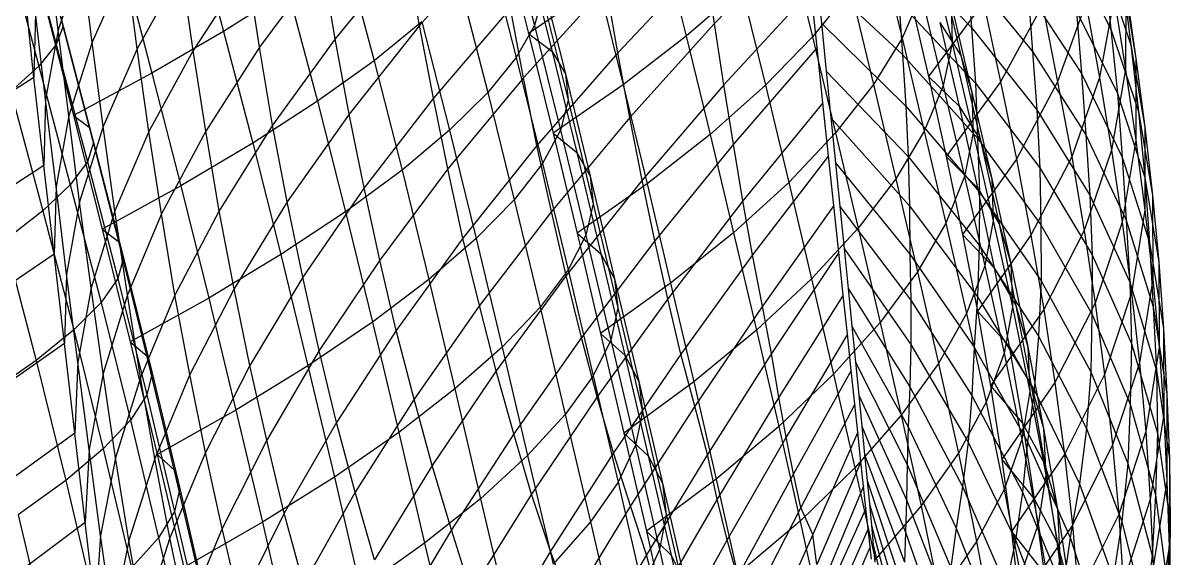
# Model space of a CAD drawing. Extents: x -429 to 429, y -1 to 209.
# Drawn here: x 412.85 to 429.21, y 134.63 to 142.26 of the extents above; entities that cross this region are included whole.
import ezdxf

# ---------------------------------------------------------------- set-up
doc = ezdxf.new("R2010")
doc.units = 0

msp = doc.modelspace()

# ---------------------------------------------------------------- linework, layer by layer
at = {"layer": 'default', "color": 5, "linetype": 'CONTINUOUS'}
for p, q in [((412.981, 143.885, 207.66), (413.421, 142.215, 207.567)), ((415.287, 143.743, 212.218), (415.712, 142.139, 212.136)), ((419.759, 143.721, 219.302), (420.147, 142.226, 219.245)), ((412.878, 143.64, 206.157), (413.325, 141.955, 206.059)), ((419.706, 143.53, 224.948), (420.062, 142.11, 224.909)), ((419.706, 143.53, 224.948), (420.062, 142.11, 224.909)), ((412.625, 143.345, 204.68), (413.076, 141.644, 204.577)), ((421.964, 143.469, 226.519), (422.309, 142.07, 226.488)), ((423.772, 143.433, 228.513), (424.111, 142.063, 228.485)), ((425.067, 143.38, 230.83), (425.388, 142.044, 230.809)), ((425.279, 143.325, 256.268), (426.379, 142.196, 254.457)), ((427.785, 143.323, 250.68), (428.366, 142.174, 248.907)), ((414.266, 143.159, 211.346), (414.688, 141.542, 211.264)), ((417.438, 143.287, 214.216), (417.857, 141.722, 214.139)), ((419.494, 143.281, 217.922), (419.886, 141.768, 217.863)), ((420.038, 143.291, 223.529), (420.397, 141.852, 223.486)), ((425.791, 143.262, 233.37), (426.1, 141.97, 233.352)), ((420.223, 142.992, 222.095), (420.586, 141.533, 222.049)), ((425.932, 143.037, 236.018), (426.225, 141.798, 236.005)), ((426.311, 143.002, 254.418), (427.248, 141.855, 252.603)), ((426.311, 143.002, 254.418), (426.379, 142.196, 254.457)), ((428.262, 143.105, 248.871), (428.651, 141.949, 247.147)), ((428.262, 143.105, 248.871), (428.366, 142.174, 248.907)), ((424.166, 142.955, 258.128), (425.394, 141.812, 256.343)), ((424.166, 142.955, 258.128), (424.238, 142.256, 258.16)), ((428.53, 142.913, 247.115), (428.723, 141.755, 245.457)), ((428.53, 142.913, 247.115), (428.651, 141.949, 247.147)), ((416.632, 142.723, 213.124), (415.712, 142.139, 212.136)), ((416.632, 142.723, 213.124), (417.051, 141.143, 213.046)), ((419.086, 142.797, 216.592), (419.481, 141.267, 216.53)), ((421.062, 142.789, 225.657), (420.062, 142.11, 224.909)), ((421.062, 142.789, 225.657), (421.409, 141.377, 225.625)), ((423.1, 142.758, 227.455), (422.309, 142.07, 226.488)), ((423.1, 142.758, 227.455), (423.44, 141.372, 227.426)), ((424.655, 142.735, 229.624), (424.111, 142.063, 228.485)), ((424.655, 142.735, 229.624), (424.98, 141.382, 229.602)), ((425.66, 142.674, 232.07), (425.388, 142.044, 230.809)), ((425.493, 142.67, 238.661), (425.765, 141.498, 238.655)), ((425.493, 142.67, 238.661), (425.765, 141.498, 238.655)), ((425.66, 142.674, 232.07), (425.972, 141.363, 232.051)), ((427.183, 142.703, 252.562), (427.948, 141.541, 250.76)), ((427.183, 142.703, 252.562), (427.248, 141.855, 252.603)), ((428.582, 142.751, 245.428), (428.575, 141.598, 243.854)), ((428.582, 142.751, 245.428), (428.723, 141.755, 245.457)), ((413.154, 142.568, 210.598), (413.572, 140.938, 210.518)), ((413.154, 142.568, 210.598), (413.572, 140.938, 210.518)), ((420.259, 142.635, 220.661), (420.147, 142.226, 219.245)), ((420.259, 142.635, 220.661), (420.626, 141.158, 220.613)), ((425.342, 142.562, 256.305), (426.433, 141.401, 254.498)), ((425.342, 142.562, 256.305), (425.394, 141.812, 256.343)), ((426.548, 142.552, 239.74), (425.765, 141.498, 238.655)), ((426.086, 142.53, 234.68), (426.1, 141.97, 233.352)), ((426.086, 142.53, 234.68), (426.383, 141.272, 234.665)), ((426.548, 142.552, 239.74), (426.793, 141.422, 239.742)), ((427.389, 142.513, 240.972), (426.793, 141.422, 239.742)), ((427.389, 142.513, 240.972), (427.606, 141.421, 240.982)), ((428.008, 142.542, 242.342), (427.606, 141.421, 240.982)), ((428.008, 142.542, 242.342), (428.205, 141.484, 242.356)), ((428.411, 142.624, 243.83), (428.205, 141.484, 242.356)), ((428.411, 142.624, 243.83), (428.575, 141.598, 243.854)), ((413.364, 142.42, 209.086), (413.421, 142.215, 207.567)), ((413.364, 142.42, 209.086), (413.792, 140.776, 209.001)), ((427.876, 142.427, 250.717), (428.459, 141.255, 248.946)), ((427.876, 142.427, 250.717), (427.948, 141.541, 250.76)), ((413.421, 142.215, 207.567), (413.325, 141.955, 206.059)), ((413.421, 142.215, 207.567), (413.858, 140.556, 207.477)), ((418.538, 142.276, 215.326), (417.857, 141.722, 214.139)), ((418.538, 142.276, 215.326), (418.935, 140.73, 215.262)), ((420.147, 142.226, 219.245), (419.886, 141.768, 217.863)), ((420.147, 142.226, 219.245), (420.517, 140.73, 219.195)), ((424.238, 142.256, 258.16), (425.442, 141.075, 256.38)), ((424.238, 142.256, 258.16), (424.307, 141.574, 258.191)), ((425.927, 142.266, 237.342), (426.225, 141.798, 236.005)), ((425.927, 142.266, 237.342), (426.203, 141.072, 237.333)), ((426.379, 142.196, 254.457), (427.311, 141.019, 252.646)), ((426.379, 142.196, 254.457), (426.433, 141.401, 254.498)), ((428.366, 142.174, 248.907), (428.759, 140.997, 247.184)), ((428.366, 142.174, 248.907), (428.459, 141.255, 248.946)), ((415.712, 142.139, 212.136), (414.688, 141.542, 211.264)), ((415.712, 142.139, 212.136), (416.129, 140.545, 212.057)), ((420.062, 142.11, 224.909), (420.397, 141.852, 223.486)), ((420.062, 142.11, 224.909), (420.41, 140.688, 224.873)), ((420.062, 142.11, 224.909), (420.41, 140.688, 224.873)), ((422.309, 142.07, 226.488), (421.409, 141.377, 225.625)), ((422.309, 142.07, 226.488), (422.65, 140.669, 226.458)), ((424.111, 142.063, 228.485), (423.44, 141.372, 227.426)), ((424.111, 142.063, 228.485), (424.439, 140.693, 228.462)), ((425.388, 142.044, 230.809), (424.98, 141.382, 229.602)), ((425.388, 142.044, 230.809), (425.704, 140.716, 230.789)), ((413.325, 141.955, 206.059), (413.076, 141.644, 204.577)), ((413.325, 141.955, 206.059), (413.768, 140.281, 205.963)), ((420.397, 141.852, 223.486), (420.586, 141.533, 222.049)), ((420.397, 141.852, 223.486), (420.748, 140.411, 223.447)), ((426.1, 141.97, 233.352), (425.972, 141.363, 232.051)), ((426.1, 141.97, 233.352), (426.4, 140.694, 233.336)), ((427.248, 141.855, 252.603), (428.008, 140.666, 250.805)), ((427.248, 141.855, 252.603), (427.311, 141.019, 252.646)), ((428.651, 141.949, 247.147), (428.848, 140.773, 245.49)), ((428.651, 141.949, 247.147), (428.759, 140.997, 247.184)), ((417.857, 141.722, 214.139), (417.051, 141.143, 213.046)), ((417.857, 141.722, 214.139), (418.256, 140.161, 214.073)), ((419.886, 141.768, 217.863), (419.481, 141.267, 216.53)), ((419.886, 141.768, 217.863), (420.259, 140.255, 217.81)), ((425.394, 141.812, 256.343), (426.465, 140.616, 254.543)), ((425.394, 141.812, 256.343), (425.442, 141.075, 256.38)), ((426.225, 141.798, 236.005), (426.383, 141.272, 234.665)), ((426.225, 141.798, 236.005), (426.505, 140.583, 235.994)), ((428.723, 141.755, 245.457), (428.722, 140.587, 243.882)), ((428.723, 141.755, 245.457), (428.848, 140.773, 245.49)), ((413.076, 141.644, 204.577), (412.678, 141.284, 203.14)), ((413.076, 141.644, 204.577), (413.525, 139.953, 204.476)), ((414.688, 141.542, 211.264), (413.572, 140.938, 210.518)), ((414.688, 141.542, 211.264), (415.101, 139.935, 211.186)), ((420.586, 141.533, 222.049), (420.626, 141.158, 220.613)), ((420.586, 141.533, 222.049), (420.94, 140.073, 222.007)), ((424.307, 141.574, 258.191), (425.474, 140.353, 256.42)), ((424.307, 141.574, 258.191), (424.374, 140.909, 258.221)), ((427.948, 141.541, 250.76), (428.528, 140.345, 248.991)), ((427.948, 141.541, 250.76), (428.008, 140.666, 250.805)), ((428.575, 141.598, 243.854), (428.376, 140.444, 242.378)), ((428.575, 141.598, 243.854), (428.722, 140.587, 243.882)), ((421.409, 141.377, 225.625), (420.41, 140.688, 224.873)), ((421.409, 141.377, 225.625), (421.751, 139.963, 225.593)), ((423.44, 141.372, 227.426), (422.65, 140.669, 226.458)), ((423.44, 141.372, 227.426), (423.771, 139.986, 227.401)), ((424.98, 141.382, 229.602), (424.439, 140.693, 228.462)), ((424.98, 141.382, 229.602), (425.298, 140.037, 229.581)), ((425.972, 141.363, 232.051), (425.704, 140.716, 230.789)), ((425.765, 141.498, 238.655), (426.203, 141.072, 237.333)), ((425.765, 141.498, 238.655), (426.019, 140.355, 238.653)), ((425.765, 141.498, 238.655), (426.019, 140.355, 238.653)), ((425.972, 141.363, 232.051), (426.276, 140.069, 232.034)), ((426.793, 141.422, 239.742), (426.019, 140.355, 238.653)), ((426.433, 141.401, 254.498), (427.354, 140.194, 252.692)), ((426.433, 141.401, 254.498), (426.465, 140.616, 254.543)), ((426.793, 141.422, 239.742), (427.018, 140.317, 239.75)), ((427.606, 141.421, 240.982), (427.018, 140.317, 239.75)), ((427.606, 141.421, 240.982), (427.808, 140.35, 240.995)), ((428.205, 141.484, 242.356), (427.808, 140.35, 240.995)), ((428.205, 141.484, 242.356), (428.376, 140.444, 242.378)), ((412.678, 141.284, 203.14), (413.131, 139.578, 203.033)), ((419.481, 141.267, 216.53), (418.935, 140.73, 215.262)), ((419.481, 141.267, 216.53), (419.857, 139.737, 216.476)), ((426.383, 141.272, 234.665), (426.4, 140.694, 233.336)), ((426.383, 141.272, 234.665), (426.667, 140.037, 234.653)), ((428.459, 141.255, 248.946), (428.851, 140.057, 247.224)), ((428.459, 141.255, 248.946), (428.528, 140.345, 248.991)), ((417.051, 141.143, 213.046), (416.129, 140.545, 212.057)), ((417.051, 141.143, 213.046), (417.451, 139.568, 212.977)), ((420.626, 141.158, 220.613), (420.517, 140.73, 219.195)), ((420.626, 141.158, 220.613), (420.984, 139.679, 220.568)), ((425.442, 141.075, 256.38), (426.49, 139.846, 254.589)), ((425.442, 141.075, 256.38), (425.474, 140.353, 256.42)), ((426.203, 141.072, 237.333), (426.505, 140.583, 235.994)), ((426.203, 141.072, 237.333), (426.463, 139.906, 237.329)), ((413.572, 140.938, 210.518), (413.792, 140.776, 209.001)), ((413.572, 140.938, 210.518), (413.98, 139.32, 210.441)), ((413.572, 140.938, 210.518), (413.98, 139.32, 210.441)), ((424.374, 140.909, 258.221), (425.493, 139.649, 256.46)), ((424.374, 140.909, 258.221), (424.439, 140.264, 258.25)), ((427.311, 141.019, 252.646), (428.066, 139.804, 250.851)), ((427.311, 141.019, 252.646), (427.354, 140.194, 252.692)), ((428.759, 140.997, 247.184), (428.958, 139.804, 245.527)), ((428.759, 140.997, 247.184), (428.851, 140.057, 247.224)), ((413.792, 140.776, 209.001), (413.858, 140.556, 207.477)), ((413.792, 140.776, 209.001), (414.21, 139.143, 208.919)), ((418.935, 140.73, 215.262), (418.256, 140.161, 214.073)), ((418.935, 140.73, 215.262), (419.315, 139.184, 215.206)), ((420.517, 140.73, 219.195), (420.259, 140.255, 217.81)), ((420.517, 140.73, 219.195), (420.878, 139.233, 219.148)), ((425.704, 140.716, 230.789), (425.298, 140.037, 229.581)), ((425.704, 140.716, 230.789), (426.011, 139.405, 230.772)), ((428.848, 140.773, 245.49), (428.851, 139.59, 243.915)), ((428.848, 140.773, 245.49), (428.958, 139.804, 245.527)), ((413.858, 140.556, 207.477), (413.768, 140.281, 205.963)), ((413.858, 140.556, 207.477), (414.284, 138.907, 207.39)), ((416.129, 140.545, 212.057), (415.101, 139.935, 211.186)), ((416.129, 140.545, 212.057), (416.529, 138.957, 211.988)), ((420.41, 140.688, 224.873), (420.748, 140.411, 223.447)), ((420.41, 140.688, 224.873), (420.752, 139.26, 224.841)), ((420.41, 140.688, 224.873), (420.752, 139.26, 224.841)), ((422.65, 140.669, 226.458), (421.751, 139.963, 225.593)), ((422.65, 140.669, 226.458), (422.984, 139.268, 226.432)), ((424.439, 140.693, 228.462), (423.771, 139.986, 227.401)), ((424.439, 140.693, 228.462), (424.761, 139.331, 228.44)), ((426.4, 140.694, 233.336), (426.276, 140.069, 232.034)), ((426.4, 140.694, 233.336), (426.687, 139.439, 233.324)), ((426.465, 140.616, 254.543), (427.368, 139.379, 252.745)), ((426.465, 140.616, 254.543), (426.49, 139.846, 254.589)), ((426.505, 140.583, 235.994), (426.667, 140.037, 234.653)), ((426.505, 140.583, 235.994), (426.771, 139.395, 235.988)), ((428.008, 140.666, 250.805), (428.584, 139.447, 249.04)), ((428.008, 140.666, 250.805), (428.066, 139.804, 250.851)), ((428.722, 140.587, 243.882), (428.528, 139.419, 242.406)), ((428.722, 140.587, 243.882), (428.851, 139.59, 243.915)), ((420.748, 140.411, 223.447), (420.94, 140.073, 222.007)), ((420.748, 140.411, 223.447), (421.093, 138.965, 223.411)), ((428.376, 140.444, 242.378), (427.986, 139.299, 241.015)), ((428.376, 140.444, 242.378), (428.528, 139.419, 242.406)), ((413.768, 140.281, 205.963), (413.525, 139.953, 204.476)), ((413.768, 140.281, 205.963), (414.202, 138.615, 205.87)), ((420.259, 140.255, 217.81), (419.857, 139.737, 216.476)), ((420.259, 140.255, 217.81), (420.624, 138.74, 217.762)), ((424.439, 140.264, 258.25), (425.499, 138.964, 256.501)), ((424.439, 140.264, 258.25), (424.502, 139.64, 258.278)), ((425.474, 140.353, 256.42), (426.486, 139.09, 254.639)), ((425.474, 140.353, 256.42), (425.493, 139.649, 256.46)), ((426.019, 140.355, 238.653), (426.463, 139.906, 237.329)), ((426.019, 140.355, 238.653), (426.252, 139.24, 238.657)), ((426.019, 140.355, 238.653), (426.252, 139.24, 238.657)), ((427.018, 140.317, 239.75), (426.252, 139.24, 238.657)), ((427.018, 140.317, 239.75), (427.226, 139.235, 239.761)), ((427.808, 140.35, 240.995), (427.226, 139.235, 239.761)), ((427.808, 140.35, 240.995), (427.986, 139.299, 241.015)), ((428.528, 140.345, 248.991), (428.919, 139.128, 247.272)), ((428.528, 140.345, 248.991), (428.584, 139.447, 249.04)), ((418.256, 140.161, 214.073), (417.451, 139.568, 212.977)), ((418.256, 140.161, 214.073), (418.638, 138.6, 214.015)), ((420.94, 140.073, 222.007), (420.984, 139.679, 220.568)), ((420.94, 140.073, 222.007), (421.288, 138.609, 221.968)), ((426.276, 140.069, 232.034), (426.011, 139.405, 230.772)), ((426.276, 140.069, 232.034), (426.566, 138.796, 232.021)), ((427.354, 140.194, 252.692), (428.099, 138.952, 250.904)), ((427.354, 140.194, 252.692), (427.368, 139.379, 252.745)), ((428.851, 140.057, 247.224), (429.051, 138.846, 245.569)), ((428.851, 140.057, 247.224), (428.919, 139.128, 247.272)), ((413.525, 139.953, 204.476), (413.131, 139.578, 203.033)), ((413.525, 139.953, 204.476), (413.965, 138.272, 204.378)), ((415.101, 139.935, 211.186), (413.98, 139.32, 210.441)), ((415.101, 139.935, 211.186), (415.5, 138.335, 211.115)), ((421.751, 139.963, 225.593), (420.752, 139.26, 224.841)), ((421.751, 139.963, 225.593), (422.087, 138.547, 225.565)), ((423.771, 139.986, 227.401), (422.984, 139.268, 226.432)), ((423.771, 139.986, 227.401), (424.096, 138.608, 227.379)), ((425.298, 140.037, 229.581), (424.761, 139.331, 228.44)), ((425.298, 140.037, 229.581), (425.609, 138.708, 229.563)), ((426.463, 139.906, 237.329), (426.771, 139.395, 235.988)), ((426.463, 139.906, 237.329), (426.701, 138.765, 237.33)), ((426.667, 140.037, 234.653), (426.687, 139.439, 233.324)), ((426.667, 140.037, 234.653), (426.938, 138.828, 234.645)), ((419.857, 139.737, 216.476), (419.315, 139.184, 215.206)), ((419.857, 139.737, 216.476), (420.225, 138.206, 216.425)), ((426.49, 139.846, 254.589), (426.486, 139.09, 254.639)), ((426.49, 139.846, 254.589), (427.371, 138.579, 252.8)), ((428.066, 139.804, 250.851), (428.636, 138.561, 249.09)), ((428.066, 139.804, 250.851), (428.099, 138.952, 250.904)), ((428.958, 139.804, 245.527), (428.963, 138.605, 243.953)), ((428.958, 139.804, 245.527), (429.051, 138.846, 245.569)), ((413.131, 139.578, 203.033), (412.59, 139.158, 201.651)), ((413.131, 139.578, 203.033), (413.575, 137.88, 202.931)), ((417.451, 139.568, 212.977), (416.529, 138.957, 211.988)), ((417.451, 139.568, 212.977), (417.835, 137.993, 212.918)), ((420.984, 139.679, 220.568), (420.878, 139.233, 219.148)), ((420.984, 139.679, 220.568), (421.335, 138.198, 220.527)), ((424.502, 139.64, 258.278), (425.514, 138.305, 256.541)), ((424.502, 139.64, 258.278), (424.562, 139.042, 258.306)), ((425.493, 139.649, 256.46), (426.462, 138.352, 254.692)), ((425.493, 139.649, 256.46), (425.499, 138.964, 256.501)), ((428.851, 139.59, 243.915), (428.66, 138.409, 242.438)), ((428.851, 139.59, 243.915), (428.963, 138.605, 243.953)), ((426.011, 139.405, 230.772), (425.609, 138.708, 229.563)), ((426.011, 139.405, 230.772), (426.305, 138.114, 230.758)), ((426.687, 139.439, 233.324), (426.566, 138.796, 232.021)), ((426.687, 139.439, 233.324), (426.963, 138.21, 233.314)), ((426.771, 139.395, 235.988), (426.938, 138.828, 234.645)), ((426.771, 139.395, 235.988), (427.012, 138.23, 235.987)), ((428.528, 139.419, 242.406), (428.142, 138.264, 241.042)), ((428.528, 139.419, 242.406), (428.66, 138.409, 242.438)), ((428.584, 139.447, 249.04), (428.971, 138.21, 247.325)), ((428.584, 139.447, 249.04), (428.636, 138.561, 249.09)), ((413.98, 139.32, 210.441), (414.21, 139.143, 208.919)), ((413.98, 139.32, 210.441), (414.378, 137.71, 210.369)), ((413.98, 139.32, 210.441), (414.378, 137.71, 210.369)), ((420.878, 139.233, 219.148), (420.624, 138.74, 217.762)), ((420.752, 139.26, 224.841), (421.093, 138.965, 223.411)), ((420.752, 139.26, 224.841), (421.089, 137.831, 224.81)), ((420.752, 139.26, 224.841), (421.089, 137.831, 224.81)), ((420.878, 139.233, 219.148), (421.232, 137.734, 219.105)), ((422.984, 139.268, 226.432), (422.087, 138.547, 225.565)), ((422.984, 139.268, 226.432), (423.312, 137.875, 226.408)), ((424.761, 139.331, 228.44), (424.096, 138.608, 227.379)), ((424.761, 139.331, 228.44), (425.074, 137.987, 228.421)), ((426.252, 139.24, 238.657), (426.701, 138.765, 237.33)), ((426.252, 139.24, 238.657), (426.463, 138.15, 238.666)), ((426.252, 139.24, 238.657), (426.463, 138.15, 238.666)), ((427.226, 139.235, 239.761), (426.463, 138.15, 238.666)), ((427.226, 139.235, 239.761), (427.408, 138.174, 239.779)), ((427.368, 139.379, 252.745), (428.095, 138.111, 250.965)), ((427.368, 139.379, 252.745), (427.371, 138.579, 252.8)), ((427.986, 139.299, 241.015), (427.408, 138.174, 239.779)), ((427.986, 139.299, 241.015), (428.142, 138.264, 241.042)), ((412.59, 139.158, 201.651), (413.037, 137.444, 201.545)), ((414.21, 139.143, 208.919), (414.284, 138.907, 207.39)), ((414.21, 139.143, 208.919), (414.613, 137.516, 208.843)), ((419.315, 139.184, 215.206), (418.638, 138.6, 214.015)), ((419.315, 139.184, 215.206), (419.685, 137.636, 215.154)), ((426.486, 139.09, 254.639), (426.462, 138.352, 254.692)), ((426.486, 139.09, 254.639), (427.336, 137.794, 252.862)), ((428.919, 139.128, 247.272), (429.117, 137.9, 245.62)), ((428.919, 139.128, 247.272), (428.971, 138.21, 247.325)), ((414.284, 138.907, 207.39), (414.202, 138.615, 205.87)), ((414.284, 138.907, 207.39), (414.693, 137.262, 207.309)), ((416.529, 138.957, 211.988), (415.5, 138.335, 211.115)), ((416.529, 138.957, 211.988), (416.914, 137.37, 211.926)), ((421.093, 138.965, 223.411), (421.288, 138.609, 221.968)), ((421.093, 138.965, 223.411), (421.435, 137.52, 223.377)), ((424.562, 139.042, 258.306), (425.515, 137.671, 256.582)), ((424.562, 139.042, 258.306), (424.619, 138.472, 258.332)), ((425.499, 138.964, 256.501), (426.414, 137.635, 254.749)), ((425.499, 138.964, 256.501), (425.514, 138.305, 256.541)), ((428.099, 138.952, 250.904), (428.095, 138.111, 250.965)), ((428.099, 138.952, 250.904), (428.659, 137.686, 249.148)), ((420.624, 138.74, 217.762), (420.225, 138.206, 216.425)), ((420.624, 138.74, 217.762), (420.981, 137.224, 217.717)), ((426.566, 138.796, 232.021), (426.305, 138.114, 230.758)), ((426.566, 138.796, 232.021), (426.846, 137.548, 232.01)), ((426.701, 138.765, 237.33), (427.012, 138.23, 235.987)), ((426.701, 138.765, 237.33), (426.916, 137.647, 237.337)), ((426.938, 138.828, 234.645), (426.963, 138.21, 233.314)), ((426.938, 138.828, 234.645), (427.183, 137.639, 234.643)), ((429.051, 138.846, 245.569), (429.055, 137.633, 243.997)), ((429.051, 138.846, 245.569), (429.117, 137.9, 245.62)), ((414.202, 138.615, 205.87), (413.965, 138.272, 204.378)), ((414.202, 138.615, 205.87), (414.616, 136.954, 205.786)), ((418.638, 138.6, 214.015), (417.835, 137.993, 212.918)), ((418.638, 138.6, 214.015), (419.011, 137.038, 213.962)), ((421.288, 138.609, 221.968), (421.335, 138.198, 220.527)), ((421.288, 138.609, 221.968), (421.635, 137.147, 221.93)), ((424.096, 138.608, 227.379), (423.312, 137.875, 226.408)), ((424.096, 138.608, 227.379), (424.412, 137.248, 227.359)), ((425.609, 138.708, 229.563), (425.074, 137.987, 228.421)), ((425.609, 138.708, 229.563), (425.906, 137.402, 229.549)), ((427.371, 138.579, 252.8), (427.336, 137.794, 252.862)), ((427.371, 138.579, 252.8), (428.08, 137.285, 251.029)), ((428.963, 138.605, 243.953), (428.772, 137.413, 242.477)), ((428.963, 138.605, 243.953), (429.055, 137.633, 243.997)), ((422.087, 138.547, 225.565), (421.089, 137.831, 224.81)), ((422.087, 138.547, 225.565), (422.416, 137.139, 225.539)), ((424.619, 138.472, 258.332), (425.5, 137.067, 256.625)), ((424.619, 138.472, 258.332), (424.672, 137.932, 258.357)), ((428.636, 138.561, 249.09), (429.017, 137.303, 247.379)), ((428.636, 138.561, 249.09), (428.659, 137.686, 249.148)), ((413.965, 138.272, 204.378), (413.575, 137.88, 202.931)), ((413.965, 138.272, 204.378), (414.382, 136.593, 204.29)), ((415.5, 138.335, 211.115), (414.378, 137.71, 210.369)), ((415.5, 138.335, 211.115), (415.887, 136.738, 211.051)), ((425.514, 138.305, 256.541), (426.384, 136.944, 254.803)), ((425.514, 138.305, 256.541), (425.515, 137.671, 256.582)), ((426.462, 138.352, 254.692), (426.414, 137.635, 254.749)), ((426.462, 138.352, 254.692), (427.273, 137.028, 252.93)), ((428.142, 138.264, 241.042), (427.568, 137.131, 239.803)), ((428.142, 138.264, 241.042), (428.276, 137.244, 241.074)), ((428.66, 138.409, 242.438), (428.276, 137.244, 241.074)), ((428.66, 138.409, 242.438), (428.772, 137.413, 242.477)), ((420.225, 138.206, 216.425), (419.685, 137.636, 215.154)), ((420.225, 138.206, 216.425), (420.585, 136.673, 216.378)), ((421.335, 138.198, 220.527), (421.232, 137.734, 219.105)), ((421.335, 138.198, 220.527), (421.686, 136.718, 220.487)), ((426.305, 138.114, 230.758), (425.906, 137.402, 229.549)), ((426.305, 138.114, 230.758), (426.588, 136.849, 230.746)), ((426.463, 138.15, 238.666), (426.916, 137.647, 237.337)), ((426.463, 138.15, 238.666), (426.649, 137.082, 238.681)), ((426.463, 138.15, 238.666), (426.649, 137.082, 238.681)), ((427.408, 138.174, 239.779), (426.649, 137.082, 238.681)), ((426.963, 138.21, 233.314), (426.846, 137.548, 232.01)), ((426.963, 138.21, 233.314), (427.212, 137, 233.312)), ((427.012, 138.23, 235.987), (427.183, 137.639, 234.643)), ((427.012, 138.23, 235.987), (427.231, 137.086, 235.993)), ((427.408, 138.174, 239.779), (427.568, 137.131, 239.803)), ((428.095, 138.111, 250.965), (428.08, 137.285, 251.029)), ((428.095, 138.111, 250.965), (428.641, 136.823, 249.218)), ((428.971, 138.21, 247.325), (429.165, 136.965, 245.676)), ((428.971, 138.21, 247.325), (429.017, 137.303, 247.379)), ((417.835, 137.993, 212.918), (416.914, 137.37, 211.926)), ((417.835, 137.993, 212.918), (418.21, 136.417, 212.863)), ((425.074, 137.987, 228.421), (424.412, 137.248, 227.359)), ((424.672, 137.932, 258.357), (425.477, 136.496, 256.667)), ((424.672, 137.932, 258.357), (424.723, 137.423, 258.38)), ((425.074, 137.987, 228.421), (425.374, 136.666, 228.406)), ((413.575, 137.88, 202.931), (413.037, 137.444, 201.545)), ((413.575, 137.88, 202.931), (413.996, 136.184, 202.839)), ((421.089, 137.831, 224.81), (421.435, 137.52, 223.377)), ((421.089, 137.831, 224.81), (421.42, 136.41, 224.781)), ((421.089, 137.831, 224.81), (421.42, 136.41, 224.781)), ((423.312, 137.875, 226.408), (422.416, 137.139, 225.539)), ((423.312, 137.875, 226.408), (423.63, 136.501, 226.386)), ((427.336, 137.794, 252.862), (427.273, 137.028, 252.93)), ((427.336, 137.794, 252.862), (428.017, 136.476, 251.104)), ((429.117, 137.9, 245.62), (429.12, 136.673, 244.049)), ((429.117, 137.9, 245.62), (429.165, 136.965, 245.676)), ((414.378, 137.71, 210.369), (414.613, 137.516, 208.843)), ((414.378, 137.71, 210.369), (414.765, 136.103, 210.302)), ((414.378, 137.71, 210.369), (414.765, 136.103, 210.302)), ((419.685, 137.636, 215.154), (419.011, 137.038, 213.962)), ((419.685, 137.636, 215.154), (420.048, 136.087, 215.105)), ((421.232, 137.734, 219.105), (420.981, 137.224, 217.717)), ((421.232, 137.734, 219.105), (421.587, 136.238, 219.062)), ((425.515, 137.671, 256.582), (425.5, 137.067, 256.625)), ((425.515, 137.671, 256.582), (426.332, 136.281, 254.86)), ((426.414, 137.635, 254.749), (426.384, 136.944, 254.803)), ((426.414, 137.635, 254.749), (427.177, 136.284, 253.004)), ((426.916, 137.647, 237.337), (427.231, 137.086, 235.993)), ((426.916, 137.647, 237.337), (427.106, 136.55, 237.35)), ((427.183, 137.639, 234.643), (427.212, 137, 233.312)), ((427.183, 137.639, 234.643), (427.406, 136.472, 234.648)), ((428.659, 137.686, 249.148), (428.641, 136.823, 249.218)), ((428.659, 137.686, 249.148), (429.031, 136.409, 247.443)), ((429.055, 137.633, 243.997), (428.864, 136.43, 242.521)), ((429.055, 137.633, 243.997), (429.12, 136.673, 244.049)), ((413.037, 137.444, 201.545), (412.356, 136.97, 200.236)), ((413.037, 137.444, 201.545), (413.46, 135.733, 201.449)), ((414.613, 137.516, 208.843), (414.693, 137.262, 207.309)), ((414.613, 137.516, 208.843), (415.003, 135.89, 208.772)), ((421.435, 137.52, 223.377), (421.635, 137.147, 221.93)), ((421.435, 137.52, 223.377), (421.769, 136.082, 223.345)), ((426.846, 137.548, 232.01), (426.588, 136.849, 230.746)), ((426.846, 137.548, 232.01), (427.098, 136.319, 232.007)), ((416.914, 137.37, 211.926), (415.887, 136.738, 211.051)), ((416.914, 137.37, 211.926), (417.291, 135.781, 211.869)), ((424.723, 137.423, 258.38), (425.461, 135.959, 256.707)), ((424.723, 137.423, 258.38), (424.77, 136.948, 258.402)), ((425.906, 137.402, 229.549), (425.374, 136.666, 228.406)), ((425.906, 137.402, 229.549), (426.191, 136.12, 229.536)), ((428.08, 137.285, 251.029), (428.017, 136.476, 251.104)), ((428.08, 137.285, 251.029), (428.608, 135.976, 249.292)), ((428.772, 137.413, 242.477), (428.389, 136.239, 241.112)), ((428.772, 137.413, 242.477), (428.864, 136.43, 242.521)), ((429.017, 137.303, 247.379), (429.204, 136.042, 245.733)), ((429.017, 137.303, 247.379), (429.031, 136.409, 247.443)), ((414.693, 137.262, 207.309), (414.616, 136.954, 205.786)), ((414.693, 137.262, 207.309), (415.086, 135.619, 207.235)), ((420.981, 137.224, 217.717), (420.585, 136.673, 216.378)), ((420.981, 137.224, 217.717), (421.339, 135.71, 217.671)), ((422.416, 137.139, 225.539), (421.42, 136.41, 224.781)), ((421.635, 137.147, 221.93), (421.686, 136.718, 220.487)), ((421.635, 137.147, 221.93), (421.972, 135.692, 221.896)), ((422.416, 137.139, 225.539), (422.737, 135.753, 225.515)), ((424.412, 137.248, 227.359), (423.63, 136.501, 226.386)), ((424.412, 137.248, 227.359), (424.714, 135.914, 227.342)), ((427.568, 137.131, 239.803), (426.811, 136.034, 238.703)), ((427.568, 137.131, 239.803), (427.704, 136.105, 239.835)), ((428.276, 137.244, 241.074), (427.704, 136.105, 239.835)), ((428.276, 137.244, 241.074), (428.389, 136.239, 241.112)), ((414.616, 136.954, 205.786), (414.382, 136.593, 204.29)), ((414.616, 136.954, 205.786), (415.012, 135.292, 205.708)), ((419.011, 137.038, 213.962), (418.21, 136.417, 212.863)), ((419.011, 137.038, 213.962), (419.377, 135.473, 213.912)), ((424.77, 136.948, 258.402), (425.452, 135.458, 256.745)), ((424.77, 136.948, 258.402), (424.813, 136.507, 258.422)), ((425.5, 137.067, 256.625), (425.477, 136.496, 256.667)), ((425.5, 137.067, 256.625), (426.252, 135.649, 254.921)), ((426.384, 136.944, 254.803), (426.332, 136.281, 254.86)), ((426.384, 136.944, 254.803), (427.107, 135.567, 253.073)), ((426.649, 137.082, 238.681), (427.106, 136.55, 237.35)), ((426.649, 137.082, 238.681), (426.811, 136.034, 238.703)), ((426.649, 137.082, 238.681), (426.811, 136.034, 238.703)), ((427.212, 137, 233.312), (427.098, 136.319, 232.007)), ((427.273, 137.028, 252.93), (427.177, 136.284, 253.004)), ((427.212, 137, 233.312), (427.438, 135.811, 233.316)), ((427.231, 137.086, 235.993), (427.406, 136.472, 234.648)), ((427.231, 137.086, 235.993), (427.426, 135.962, 236.005)), ((427.273, 137.028, 252.93), (427.92, 135.686, 251.188)), ((429.165, 136.965, 245.676), (429.163, 135.725, 244.108)), ((429.165, 136.965, 245.676), (429.204, 136.042, 245.733)), ((426.588, 136.849, 230.746), (426.191, 136.12, 229.536)), ((426.588, 136.849, 230.746), (426.843, 135.603, 230.743)), ((428.641, 136.823, 249.218), (428.608, 135.976, 249.292)), ((428.641, 136.823, 249.218), (429.001, 135.528, 247.52)), ((415.887, 136.738, 211.051), (414.765, 136.103, 210.302)), ((415.887, 136.738, 211.051), (416.265, 135.138, 210.991)), ((420.585, 136.673, 216.378), (420.048, 136.087, 215.105)), ((420.585, 136.673, 216.378), (420.946, 135.142, 216.331)), ((421.686, 136.718, 220.487), (421.587, 136.238, 219.062)), ((421.686, 136.718, 220.487), (422.025, 135.246, 220.45)), ((425.374, 136.666, 228.406), (424.714, 135.914, 227.342)), ((425.374, 136.666, 228.406), (425.661, 135.37, 228.393)), ((429.12, 136.673, 244.049), (428.927, 135.459, 242.575)), ((429.12, 136.673, 244.049), (429.163, 135.725, 244.108)), ((414.382, 136.593, 204.29), (413.996, 136.184, 202.839)), ((414.382, 136.593, 204.29), (414.781, 134.914, 204.209)), ((423.63, 136.501, 226.386), (422.737, 135.753, 225.515)), ((423.63, 136.501, 226.386), (423.934, 135.154, 226.368)), ((424.813, 136.507, 258.422), (425.439, 134.995, 256.78)), ((424.813, 136.507, 258.422), (424.853, 136.102, 258.441)), ((425.477, 136.496, 256.667), (425.461, 135.959, 256.707)), ((425.477, 136.496, 256.667), (426.16, 135.053, 254.983)), ((427.106, 136.55, 237.35), (427.426, 135.962, 236.005)), ((427.106, 136.55, 237.35), (427.273, 135.471, 237.371)), ((427.406, 136.472, 234.648), (427.438, 135.811, 233.316)), ((427.406, 136.472, 234.648), (427.604, 135.323, 234.66)), ((428.017, 136.476, 251.104), (427.92, 135.686, 251.188)), ((428.017, 136.476, 251.104), (428.523, 135.146, 249.38)), ((418.21, 136.417, 212.863), (417.291, 135.781, 211.869)), ((418.21, 136.417, 212.863), (418.578, 134.838, 212.811)), ((421.42, 136.41, 224.781), (421.769, 136.082, 223.345)), ((421.42, 136.41, 224.781), (421.741, 135.011, 224.755)), ((421.42, 136.41, 224.781), (421.741, 135.011, 224.755)), ((427.098, 136.319, 232.007), (426.843, 135.603, 230.743)), ((427.098, 136.319, 232.007), (427.327, 135.111, 232.012)), ((427.177, 136.284, 253.004), (427.107, 135.567, 253.073)), ((427.177, 136.284, 253.004), (427.784, 134.921, 251.28)), ((428.864, 136.43, 242.521), (428.479, 135.248, 241.157)), ((428.864, 136.43, 242.521), (428.927, 135.459, 242.575)), ((429.031, 136.409, 247.443), (429.001, 135.528, 247.52)), ((429.031, 136.409, 247.443), (429.21, 135.131, 245.802)), ((413.996, 136.184, 202.839), (413.46, 135.733, 201.449)), ((413.996, 136.184, 202.839), (414.397, 134.488, 202.756)), ((421.587, 136.238, 219.062), (421.339, 135.71, 217.671)), ((421.587, 136.238, 219.062), (421.929, 134.748, 219.023)), ((426.191, 136.12, 229.536), (425.661, 135.37, 228.393)), ((426.191, 136.12, 229.536), (426.449, 134.86, 229.533)), ((426.332, 136.281, 254.86), (426.252, 135.649, 254.921)), ((426.332, 136.281, 254.86), (427.008, 134.879, 253.148)), ((428.389, 136.239, 241.112), (427.817, 135.094, 239.873)), ((428.389, 136.239, 241.112), (428.479, 135.248, 241.157)), ((414.765, 136.103, 210.302), (415.003, 135.89, 208.772)), ((414.765, 136.103, 210.302), (415.143, 134.493, 210.24)), ((414.765, 136.103, 210.302), (415.143, 134.493, 210.24)), ((420.048, 136.087, 215.105), (419.377, 135.473, 213.912)), ((420.048, 136.087, 215.105), (420.412, 134.54, 215.056)), ((421.769, 136.082, 223.345), (421.972, 135.692, 221.896)), ((421.769, 136.082, 223.345), (422.093, 134.665, 223.315)), ((424.853, 136.102, 258.441), (425.424, 134.569, 256.815)), ((424.853, 136.102, 258.441), (424.889, 135.731, 258.458)), ((425.461, 135.959, 256.707), (425.452, 135.458, 256.745)), ((425.461, 135.959, 256.707), (426.085, 134.493, 255.042)), ((426.811, 136.034, 238.703), (427.273, 135.471, 237.371)), ((426.811, 136.034, 238.703), (426.949, 135.003, 238.733)), ((426.811, 136.034, 238.703), (426.949, 135.003, 238.733)), ((427.704, 136.105, 239.835), (426.949, 135.003, 238.733)), ((427.426, 135.962, 236.005), (427.604, 135.323, 234.66)), ((427.426, 135.962, 236.005), (427.596, 134.855, 236.026)), ((427.704, 136.105, 239.835), (427.817, 135.094, 239.873)), ((428.608, 135.976, 249.292), (428.523, 135.146, 249.38)), ((428.608, 135.976, 249.292), (428.953, 134.662, 247.602)), ((429.204, 136.042, 245.733), (429.197, 134.788, 244.169)), ((429.204, 136.042, 245.733), (429.21, 135.131, 245.802)), ((415.003, 135.89, 208.772), (415.086, 135.619, 207.235)), ((415.003, 135.89, 208.772), (415.384, 134.262, 208.706)), ((424.714, 135.914, 227.342), (423.934, 135.154, 226.368)), ((424.714, 135.914, 227.342), (425.002, 134.606, 227.328)), ((427.438, 135.811, 233.316), (427.327, 135.111, 232.012)), ((427.438, 135.811, 233.316), (427.64, 134.64, 233.328)), ((413.46, 135.733, 201.449), (412.782, 135.243, 200.137)), ((413.46, 135.733, 201.449), (413.864, 134.021, 201.364)), ((417.291, 135.781, 211.869), (416.265, 135.138, 210.991)), ((417.291, 135.781, 211.869), (417.661, 134.189, 211.815)), ((421.339, 135.71, 217.671), (420.946, 135.142, 216.331)), ((421.339, 135.71, 217.671), (421.685, 134.204, 217.631)), ((422.737, 135.753, 225.515), (421.741, 135.011, 224.755)), ((421.972, 135.692, 221.896), (422.025, 135.246, 220.45)), ((421.972, 135.692, 221.896), (422.299, 134.257, 221.864)), ((422.737, 135.753, 225.515), (423.042, 134.395, 225.495)), ((424.889, 135.731, 258.458), (425.408, 134.181, 256.847)), ((424.889, 135.731, 258.458), (424.921, 135.394, 258.474)), ((426.252, 135.649, 254.921), (426.16, 135.053, 254.983)), ((426.252, 135.649, 254.921), (426.871, 134.225, 253.23)), ((427.92, 135.686, 251.188), (427.784, 134.921, 251.28)), ((427.92, 135.686, 251.188), (428.398, 134.338, 249.478)), ((429.163, 135.725, 244.108), (428.968, 134.501, 242.636)), ((429.163, 135.725, 244.108), (429.197, 134.788, 244.169)), ((415.086, 135.619, 207.235), (415.012, 135.292, 205.708)), ((415.086, 135.619, 207.235), (415.47, 133.973, 207.165)), ((419.377, 135.473, 213.912), (418.578, 134.838, 212.811)), ((419.377, 135.473, 213.912), (419.742, 133.911, 213.861)), ((426.843, 135.603, 230.743), (426.449, 134.86, 229.533)), ((426.843, 135.603, 230.743), (427.075, 134.378, 230.747)), ((427.107, 135.567, 253.073), (427.008, 134.879, 253.148)), ((427.107, 135.567, 253.073), (427.679, 134.183, 251.365)), ((427.273, 135.471, 237.371), (427.596, 134.855, 236.026)), ((427.273, 135.471, 237.371), (427.413, 134.409, 237.4)), ((429.001, 135.528, 247.52), (428.953, 134.662, 247.602)), ((429.001, 135.528, 247.52), (429.17, 134.235, 245.886)), ((424.921, 135.394, 258.474), (425.388, 133.829, 256.877)), ((424.921, 135.394, 258.474), (424.951, 135.089, 258.488)), ((425.661, 135.37, 228.393), (425.002, 134.606, 227.328)), ((425.452, 135.458, 256.745), (425.439, 134.995, 256.78)), ((425.452, 135.458, 256.745), (426.024, 133.97, 255.096)), ((425.661, 135.37, 228.393), (425.921, 134.097, 228.389)), ((427.604, 135.323, 234.66), (427.64, 134.64, 233.328)), ((427.604, 135.323, 234.66), (427.777, 134.191, 234.68)), ((428.927, 135.459, 242.575), (428.541, 134.269, 241.212)), ((428.927, 135.459, 242.575), (428.968, 134.501, 242.636)), ((412.782, 135.243, 200.137), (413.188, 133.516, 200.05)), ((415.012, 135.292, 205.708), (414.781, 134.914, 204.209)), ((415.012, 135.292, 205.708), (415.398, 133.628, 205.635)), ((416.265, 135.138, 210.991), (415.143, 134.493, 210.24)), ((416.265, 135.138, 210.991), (416.636, 133.533, 210.935)), ((420.946, 135.142, 216.331), (420.412, 134.54, 215.056)), ((420.946, 135.142, 216.331), (421.295, 133.62, 216.289)), ((422.025, 135.246, 220.45), (421.929, 134.748, 219.023)), ((422.025, 135.246, 220.45), (422.356, 133.793, 220.415)), ((423.934, 135.154, 226.368), (423.042, 134.395, 225.495)), ((423.934, 135.154, 226.368), (424.222, 133.837, 226.354)), ((428.479, 135.248, 241.157), (427.905, 134.097, 239.918)), ((428.523, 135.146, 249.38), (428.398, 134.338, 249.478)), ((428.479, 135.248, 241.157), (428.541, 134.269, 241.212)), ((428.523, 135.146, 249.38), (428.85, 133.816, 247.702)), ((421.741, 135.011, 224.755), (422.093, 134.665, 223.315)), ((421.741, 135.011, 224.755), (422.047, 133.645, 224.732)), ((421.741, 135.011, 224.755), (422.047, 133.645, 224.732)), ((424.951, 135.089, 258.488), (425.368, 133.511, 256.905)), ((424.951, 135.089, 258.488), (424.977, 134.814, 258.501)), ((425.439, 134.995, 256.78), (425.424, 134.569, 256.815)), ((425.439, 134.995, 256.78), (425.96, 133.487, 255.148)), ((426.16, 135.053, 254.983), (426.085, 134.493, 255.042)), ((426.16, 135.053, 254.983), (426.719, 133.609, 253.313)), ((426.949, 135.003, 238.733), (427.413, 134.409, 237.4)), ((426.949, 135.003, 238.733), (427.06, 133.989, 238.77)), ((426.949, 135.003, 238.733), (427.06, 133.989, 238.77)), ((427.817, 135.094, 239.873), (427.06, 133.989, 238.77)), ((427.327, 135.111, 232.012), (427.075, 134.378, 230.747)), ((427.327, 135.111, 232.012), (427.532, 133.92, 232.024)), ((427.817, 135.094, 239.873), (427.905, 134.097, 239.918)), ((429.21, 135.131, 245.802), (429.17, 134.235, 245.886)), ((429.21, 135.131, 245.802), (429.195, 133.865, 244.242)), ((414.781, 134.914, 204.209), (414.397, 134.488, 202.756)), ((414.781, 134.914, 204.209), (415.171, 133.233, 204.134)), ((418.578, 134.838, 212.811), (417.661, 134.189, 211.815)), ((418.578, 134.838, 212.811), (418.945, 133.261, 212.758)), ((424.977, 134.814, 258.501), (425.35, 133.224, 256.932)), ((424.977, 134.814, 258.501), (425.001, 134.568, 258.513)), ((426.449, 134.86, 229.533), (425.921, 134.097, 228.389)), ((426.449, 134.86, 229.533), (426.683, 133.621, 229.537)), ((427.008, 134.879, 253.148), (426.871, 134.225, 253.23)), ((427.008, 134.879, 253.148), (427.539, 133.475, 251.457)), ((427.596, 134.855, 236.026), (427.777, 134.191, 234.68)), ((427.596, 134.855, 236.026), (427.739, 133.764, 236.054)), ((427.784, 134.921, 251.28), (427.679, 134.183, 251.365)), ((427.784, 134.921, 251.28), (428.23, 133.556, 249.588)), ((421.929, 134.748, 219.023), (421.685, 134.204, 217.631)), ((421.929, 134.748, 219.023), (422.263, 133.278, 218.987)), ((422.093, 134.665, 223.315), (422.299, 134.257, 221.864)), ((422.093, 134.665, 223.315), (422.402, 133.278, 223.29)), ((428.953, 134.662, 247.602), (428.85, 133.816, 247.702)), ((428.953, 134.662, 247.602), (429.111, 133.355, 245.976)), ((429.197, 134.788, 244.169), (428.994, 133.554, 242.7)), ((429.197, 134.788, 244.169), (429.195, 133.865, 244.242)), ((427.64, 134.64, 233.328), (427.532, 133.92, 232.024)), ((427.64, 134.64, 233.328), (427.815, 133.485, 233.349))]:
    msp.add_line(p, q, dxfattribs=at)
at = {"layer": 'default', "color": 3, "linetype": 'CONTINUOUS'}
for p, q in [((419.624, 143.484, 254.949), (418.505, 142.222, 253.818)), ((424.002, 143.585, 258.128), (422.712, 142.251, 257.121)), ((413.352, 142.157, 245.852), (413.21, 143.369, 245.807)), ((413.686, 143.185, 247.241), (413.352, 142.157, 245.852)), ((413.838, 141.987, 247.283), (413.686, 143.185, 247.241)), ((418.318, 143.275, 253.807), (417.301, 142.035, 252.622)), ((418.505, 142.222, 253.818), (418.318, 143.275, 253.807)), ((414.324, 143.072, 248.647), (413.838, 141.987, 247.283)), ((414.477, 141.891, 248.687), (414.324, 143.072, 248.647)), ((415.108, 143.025, 250.016), (414.477, 141.891, 248.687)), ((415.276, 141.868, 250.05), (415.108, 143.025, 250.016)), ((416.046, 143.045, 251.337), (415.276, 141.868, 250.05)), ((416.224, 141.917, 251.363), (416.046, 143.045, 251.337)), ((417.123, 143.129, 252.601), (416.224, 141.917, 251.363)), ((417.301, 142.035, 252.622), (417.123, 143.129, 252.601)), ((422.577, 143.152, 257.102), (421.332, 141.834, 256.059)), ((422.712, 142.251, 257.121), (422.577, 143.152, 257.102)), ((413.007, 141.483, 242.992), (412.875, 142.724, 242.945)), ((413.007, 141.483, 242.992), (412.875, 142.724, 242.945)), ((421.169, 142.782, 256.05), (419.988, 141.48, 254.963)), ((421.332, 141.834, 256.059), (421.169, 142.782, 256.05)), ((424.091, 142.735, 258.166), (422.846, 141.377, 257.138)), ((424.177, 141.912, 258.202), (424.091, 142.735, 258.166)), ((413.03, 142.403, 244.402), (413.007, 141.483, 242.992)), ((413.171, 141.17, 244.448), (413.03, 142.403, 244.402)), ((419.803, 142.471, 254.958), (418.703, 141.189, 253.824)), ((419.988, 141.48, 254.963), (419.803, 142.471, 254.958)), ((418.505, 142.222, 253.818), (417.501, 140.961, 252.633)), ((418.703, 141.189, 253.824), (418.505, 142.222, 253.818)), ((422.712, 142.251, 257.121), (421.506, 140.911, 256.063)), ((422.846, 141.377, 257.138), (422.712, 142.251, 257.121)), ((413.352, 142.157, 245.852), (413.171, 141.17, 244.448)), ((413.503, 140.937, 245.895), (413.352, 142.157, 245.852)), ((417.301, 142.035, 252.622), (416.41, 140.802, 251.385)), ((417.501, 140.961, 252.633), (417.301, 142.035, 252.622)), ((413.838, 141.987, 247.283), (413.503, 140.937, 245.895)), ((413.992, 140.783, 247.325), (413.838, 141.987, 247.283)), ((414.477, 141.891, 248.687), (413.992, 140.783, 247.325)), ((414.646, 140.71, 248.723), (414.477, 141.891, 248.687)), ((415.276, 141.868, 250.05), (414.646, 140.71, 248.723)), ((415.458, 140.717, 250.079), (415.276, 141.868, 250.05)), ((416.224, 141.917, 251.363), (415.458, 140.717, 250.079)), ((416.41, 140.802, 251.385), (416.224, 141.917, 251.363)), ((424.177, 141.912, 258.202), (422.983, 140.533, 257.152)), ((424.26, 141.121, 258.237), (424.177, 141.912, 258.202)), ((421.332, 141.834, 256.059), (420.18, 140.512, 254.964)), ((421.506, 140.911, 256.063), (421.332, 141.834, 256.059)), ((413.007, 141.483, 242.992), (411.985, 140.831, 242.265)), ((413.147, 140.229, 243.037), (413.007, 141.483, 242.992)), ((413.147, 140.229, 243.037), (413.007, 141.483, 242.992)), ((419.988, 141.48, 254.963), (418.91, 140.177, 253.824)), ((420.18, 140.512, 254.964), (419.988, 141.48, 254.963)), ((422.846, 141.377, 257.138), (421.681, 140.016, 256.065)), ((422.983, 140.533, 257.152), (422.846, 141.377, 257.138)), ((413.171, 141.17, 244.448), (413.147, 140.229, 243.037)), ((413.321, 139.926, 244.492), (413.171, 141.17, 244.448)), ((418.703, 141.189, 253.824), (417.714, 139.908, 252.638)), ((418.91, 140.177, 253.824), (418.703, 141.189, 253.824)), ((424.26, 141.121, 258.237), (423.119, 139.722, 257.165)), ((424.339, 140.367, 258.271), (424.26, 141.121, 258.237)), ((413.503, 140.937, 245.895), (413.321, 139.926, 244.492)), ((413.657, 139.709, 245.939), (413.503, 140.937, 245.895)), ((417.501, 140.961, 252.633), (416.618, 139.707, 251.398)), ((417.714, 139.908, 252.638), (417.501, 140.961, 252.633)), ((421.506, 140.911, 256.063), (420.388, 139.569, 254.957)), ((421.681, 140.016, 256.065), (421.506, 140.911, 256.063)), ((413.992, 140.783, 247.325), (413.657, 139.709, 245.939)), ((414.16, 139.579, 247.364), (413.992, 140.783, 247.325)), ((414.646, 140.71, 248.723), (414.16, 139.579, 247.364)), ((414.828, 139.537, 248.755), (414.646, 140.71, 248.723)), ((415.458, 140.717, 250.079), (414.828, 139.537, 248.755)), ((415.647, 139.581, 250.104), (415.458, 140.717, 250.079)), ((416.41, 140.802, 251.385), (415.647, 139.581, 250.104)), ((416.618, 139.707, 251.398), (416.41, 140.802, 251.385)), ((420.18, 140.512, 254.964), (419.125, 139.189, 253.82)), ((420.388, 139.569, 254.957), (420.18, 140.512, 254.964)), ((422.983, 140.533, 257.152), (421.862, 139.152, 256.062)), ((423.119, 139.722, 257.165), (422.983, 140.533, 257.152)), ((413.147, 140.229, 243.037), (412.128, 139.557, 242.307)), ((413.293, 138.962, 243.081), (413.147, 140.229, 243.037)), ((413.293, 138.962, 243.081), (413.147, 140.229, 243.037)), ((424.339, 140.367, 258.271), (423.257, 138.95, 257.174)), ((424.414, 139.654, 258.302), (424.339, 140.367, 258.271)), ((418.91, 140.177, 253.824), (417.938, 138.878, 252.637)), ((419.125, 139.189, 253.82), (418.91, 140.177, 253.824)), ((413.321, 139.926, 244.492), (413.293, 138.962, 243.081)), ((413.473, 138.674, 244.536), (413.321, 139.926, 244.492)), ((417.714, 139.908, 252.638), (416.841, 138.635, 251.405)), ((417.938, 138.878, 252.637), (417.714, 139.908, 252.638)), ((421.681, 140.016, 256.065), (420.597, 138.655, 254.948)), ((421.862, 139.152, 256.062), (421.681, 140.016, 256.065)), ((423.119, 139.722, 257.165), (422.045, 138.323, 256.057)), ((423.257, 138.95, 257.174), (423.119, 139.722, 257.165)), ((413.657, 139.709, 245.939), (413.473, 138.674, 244.536)), ((413.821, 138.481, 245.98), (413.657, 139.709, 245.939)), ((414.16, 139.579, 247.364), (413.821, 138.481, 245.98)), ((414.339, 138.383, 247.4), (414.16, 139.579, 247.364)), ((415.647, 139.581, 250.104), (415.018, 138.379, 248.784)), ((415.86, 138.466, 250.121), (415.647, 139.581, 250.104)), ((416.618, 139.707, 251.398), (415.86, 138.466, 250.121)), ((416.841, 138.635, 251.405), (416.618, 139.707, 251.398)), ((420.388, 139.569, 254.957), (419.361, 138.228, 253.807)), ((420.597, 138.655, 254.948), (420.388, 139.569, 254.957)), ((424.414, 139.654, 258.302), (423.397, 138.222, 257.179)), ((424.484, 138.987, 258.332), (424.414, 139.654, 258.302)), ((414.828, 139.537, 248.755), (414.339, 138.383, 247.4)), ((415.018, 138.379, 248.784), (414.828, 139.537, 248.755)), ((419.125, 139.189, 253.82), (418.171, 137.871, 252.631)), ((419.361, 138.228, 253.807), (419.125, 139.189, 253.82)), ((421.862, 139.152, 256.062), (420.817, 137.773, 254.933)), ((422.045, 138.323, 256.057), (421.862, 139.152, 256.062)), ((413.293, 138.962, 243.081), (412.279, 138.272, 242.347)), ((413.441, 137.685, 243.125), (413.293, 138.962, 243.081)), ((413.441, 137.685, 243.125), (413.293, 138.962, 243.081)), ((423.257, 138.95, 257.174), (422.234, 137.536, 256.046)), ((423.397, 138.222, 257.179), (423.257, 138.95, 257.174)), ((424.484, 138.987, 258.332), (423.526, 137.544, 257.185)), ((424.549, 138.376, 258.359), (424.484, 138.987, 258.332)), ((417.938, 138.878, 252.637), (417.075, 137.586, 251.406)), ((418.171, 137.871, 252.631), (417.938, 138.878, 252.637)), ((413.473, 138.674, 244.536), (413.441, 137.685, 243.125)), ((413.63, 137.421, 244.579), (413.473, 138.674, 244.536)), ((416.841, 138.635, 251.405), (416.086, 137.375, 250.131)), ((417.075, 137.586, 251.406), (416.841, 138.635, 251.405)), ((420.597, 138.655, 254.948), (419.598, 137.297, 253.791)), ((420.817, 137.773, 254.933), (420.597, 138.655, 254.948)), ((413.821, 138.481, 245.98), (413.63, 137.421, 244.579)), ((413.993, 137.26, 246.019), (413.821, 138.481, 245.98)), ((415.86, 138.466, 250.121), (415.229, 137.244, 248.806)), ((416.086, 137.375, 250.131), (415.86, 138.466, 250.121)), ((414.339, 138.383, 247.4), (413.993, 137.26, 246.019)), ((414.524, 137.202, 247.433), (414.339, 138.383, 247.4)), ((415.018, 138.379, 248.784), (414.524, 137.202, 247.433)), ((415.229, 137.244, 248.806), (415.018, 138.379, 248.784)), ((422.045, 138.323, 256.057), (421.039, 136.928, 254.915)), ((422.234, 137.536, 256.046), (422.045, 138.323, 256.057)), ((424.549, 138.376, 258.359), (423.632, 136.92, 257.197)), ((424.608, 137.818, 258.383), (424.549, 138.376, 258.359)), ((419.361, 138.228, 253.807), (418.427, 136.893, 252.615)), ((419.598, 137.297, 253.791), (419.361, 138.228, 253.807)), ((423.397, 138.222, 257.179), (422.43, 136.795, 256.031)), ((423.526, 137.544, 257.185), (423.397, 138.222, 257.179)), ((418.171, 137.871, 252.631), (417.32, 136.561, 251.401)), ((418.427, 136.893, 252.615), (418.171, 137.871, 252.631)), ((420.817, 137.773, 254.933), (419.849, 136.398, 253.768)), ((421.039, 136.928, 254.915), (420.817, 137.773, 254.933)), ((424.608, 137.818, 258.383), (423.735, 136.35, 257.205)), ((424.663, 137.301, 258.406), (424.608, 137.818, 258.383)), ((413.441, 137.685, 243.125), (412.432, 136.978, 242.387)), ((413.589, 136.406, 243.169), (413.441, 137.685, 243.125)), ((413.589, 136.406, 243.169), (413.441, 137.685, 243.125)), ((417.075, 137.586, 251.406), (416.326, 136.307, 250.135)), ((417.32, 136.561, 251.401), (417.075, 137.586, 251.406)), ((422.234, 137.536, 256.046), (421.273, 136.126, 254.89)), ((422.43, 136.795, 256.031), (422.234, 137.536, 256.046)), ((423.526, 137.544, 257.185), (422.612, 136.105, 256.018)), ((423.632, 136.92, 257.197), (423.526, 137.544, 257.185)), ((413.63, 137.421, 244.579), (413.589, 136.406, 243.169)), ((413.792, 136.176, 244.621), (413.63, 137.421, 244.579)), ((416.086, 137.375, 250.131), (415.454, 136.133, 248.821)), ((416.326, 136.307, 250.135), (416.086, 137.375, 250.131)), ((419.598, 137.297, 253.791), (418.686, 135.944, 252.596)), ((419.849, 136.398, 253.768), (419.598, 137.297, 253.791)), ((424.663, 137.301, 258.406), (423.838, 135.826, 257.21)), ((424.714, 136.823, 258.427), (424.663, 137.301, 258.406)), ((413.993, 137.26, 246.019), (413.792, 136.176, 244.621)), ((414.17, 136.057, 246.056), (413.993, 137.26, 246.019)), ((414.524, 137.202, 247.433), (414.17, 136.057, 246.056)), ((414.729, 136.046, 247.459), (414.524, 137.202, 247.433)), ((415.229, 137.244, 248.806), (414.729, 136.046, 247.459)), ((415.454, 136.133, 248.821), (415.229, 137.244, 248.806)), ((418.427, 136.893, 252.615), (417.59, 135.566, 251.386)), ((418.686, 135.944, 252.596), (418.427, 136.893, 252.615)), ((421.039, 136.928, 254.915), (420.104, 135.538, 253.742)), ((421.273, 136.126, 254.89), (421.039, 136.928, 254.915)), ((422.43, 136.795, 256.031), (421.516, 135.373, 254.859)), ((422.612, 136.105, 256.018), (422.43, 136.795, 256.031)), ((423.632, 136.92, 257.197), (422.753, 135.468, 256.017)), ((423.735, 136.35, 257.205), (423.632, 136.92, 257.197)), ((424.714, 136.823, 258.427), (423.942, 135.345, 257.211)), ((424.756, 136.422, 258.445), (424.714, 136.823, 258.427)), ((417.32, 136.561, 251.401), (416.576, 135.265, 250.134)), ((417.59, 135.566, 251.386), (417.32, 136.561, 251.401)), ((413.589, 136.406, 243.169), (412.586, 135.682, 242.426)), ((413.736, 135.135, 243.213), (413.589, 136.406, 243.169)), ((413.736, 135.135, 243.213), (413.589, 136.406, 243.169)), ((416.326, 136.307, 250.135), (415.691, 135.046, 248.83)), ((416.576, 135.265, 250.134), (416.326, 136.307, 250.135)), ((419.849, 136.398, 253.768), (418.96, 135.03, 252.57)), ((420.104, 135.538, 253.742), (419.849, 136.398, 253.768)), ((423.735, 136.35, 257.205), (422.895, 134.888, 256.012)), ((423.838, 135.826, 257.21), (423.735, 136.35, 257.205)), ((424.756, 136.422, 258.445), (424.113, 134.964, 257.182)), ((413.792, 136.176, 244.621), (413.736, 135.135, 243.213)), ((413.956, 134.948, 244.662), (413.792, 136.176, 244.621)), ((415.454, 136.133, 248.821), (414.946, 134.914, 247.48)), ((415.691, 135.046, 248.83), (415.454, 136.133, 248.821)), ((421.273, 136.126, 254.89), (420.373, 134.722, 253.707)), ((421.516, 135.373, 254.859), (421.273, 136.126, 254.89)), ((414.17, 136.057, 246.056), (413.956, 134.948, 244.662)), ((414.362, 134.877, 246.088), (414.17, 136.057, 246.056)), ((414.729, 136.046, 247.459), (414.362, 134.877, 246.088)), ((414.946, 134.914, 247.48), (414.729, 136.046, 247.459)), ((422.612, 136.105, 256.018), (421.741, 134.672, 254.832)), ((422.753, 135.468, 256.017), (422.612, 136.105, 256.018)), ((418.686, 135.944, 252.596), (417.863, 134.601, 251.367)), ((418.96, 135.03, 252.57), (418.686, 135.944, 252.596)), ((423.838, 135.826, 257.21), (423.04, 134.357, 256.002)), ((423.942, 135.345, 257.211), (423.838, 135.826, 257.21)), ((417.59, 135.566, 251.386), (416.851, 134.253, 250.122)), ((417.863, 134.601, 251.367), (417.59, 135.566, 251.386)), ((420.104, 135.538, 253.742), (419.24, 134.155, 252.538)), ((420.373, 134.722, 253.707), (420.104, 135.538, 253.742)), ((422.753, 135.468, 256.017), (421.914, 134.023, 254.821)), ((422.895, 134.888, 256.012), (422.753, 135.468, 256.017)), ((421.516, 135.373, 254.859), (420.654, 133.957, 253.665)), ((421.741, 134.672, 254.832), (421.516, 135.373, 254.859)), ((423.942, 135.345, 257.211), (423.191, 133.871, 255.987)), ((424.113, 134.964, 257.182), (423.942, 135.345, 257.211)), ((416.576, 135.265, 250.134), (415.94, 133.985, 248.833)), ((416.851, 134.253, 250.122), (416.576, 135.265, 250.134)), ((413.736, 135.135, 243.213), (412.747, 134.391, 242.461)), ((413.884, 133.881, 243.256), (413.736, 135.135, 243.213)), ((413.884, 133.881, 243.256), (413.736, 135.135, 243.213)), ((415.691, 135.046, 248.83), (415.175, 133.807, 247.495)), ((415.94, 133.985, 248.833), (415.691, 135.046, 248.83)), ((418.96, 135.03, 252.57), (418.153, 133.672, 251.339)), ((419.24, 134.155, 252.538), (418.96, 135.03, 252.57)), ((413.956, 134.948, 244.662), (413.884, 133.881, 243.256)), ((414.13, 133.744, 244.698), (413.956, 134.948, 244.662)), ((414.362, 134.877, 246.088), (414.13, 133.744, 244.698)), ((414.565, 133.724, 246.115), (414.362, 134.877, 246.088)), ((414.946, 134.914, 247.48), (414.565, 133.724, 246.115)), ((415.175, 133.807, 247.495), (414.946, 134.914, 247.48)), ((422.895, 134.888, 256.012), (422.09, 133.432, 254.805)), ((423.04, 134.357, 256.002), (422.895, 134.888, 256.012)), ((424.113, 134.964, 257.182), (423.47, 133.507, 255.919)), ((420.373, 134.722, 253.707), (419.535, 133.326, 252.498)), ((420.654, 133.957, 253.665), (420.373, 134.722, 253.707)), ((421.741, 134.672, 254.832), (420.914, 133.245, 253.628)), ((421.914, 134.023, 254.821), (421.741, 134.672, 254.832))]:
    msp.add_line(p, q, dxfattribs=at)
at = {"layer": 'default', "color": 1, "linetype": 'CONTINUOUS'}
for p, q in [((424.756, 136.422, 258.445), (424.714, 136.823, 258.427)), ((424.756, 136.422, 258.445), (424.113, 134.964, 257.182)), ((424.801, 136, 258.463), (424.756, 136.422, 258.445)), ((424.801, 136, 258.463), (424.173, 134.534, 257.195)), ((424.839, 135.65, 258.478), (424.801, 136, 258.463)), ((424.839, 135.65, 258.478), (424.225, 134.176, 257.206)), ((424.873, 135.332, 258.492), (424.839, 135.65, 258.478)), ((424.113, 134.964, 257.182), (423.942, 135.345, 257.211)), ((424.873, 135.332, 258.492), (424.189, 133.824, 257.247)), ((424.904, 135.045, 258.505), (424.873, 135.332, 258.492)), ((424.904, 135.045, 258.505), (424.233, 133.529, 257.256)), ((424.933, 134.784, 258.516), (424.904, 135.045, 258.505)), ((424.113, 134.964, 257.182), (423.47, 133.507, 255.919)), ((424.173, 134.534, 257.195), (424.113, 134.964, 257.182)), ((424.933, 134.784, 258.516), (424.273, 133.261, 257.264)), ((424.951, 134.611, 258.524), (424.933, 134.784, 258.516))]:
    msp.add_line(p, q, dxfattribs=at)

doc.saveas('drawing.dxf')
